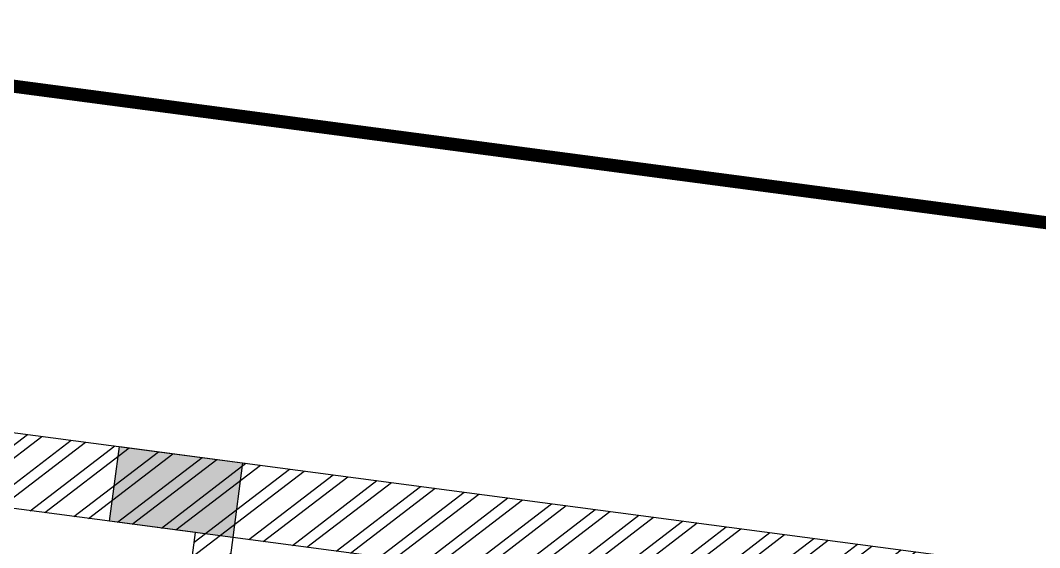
# Model space of a CAD drawing. Header units: millimetres. Extents: x -179928 to 528275, y -469666 to 511935.
# Drawn here: x 103849 to 106965, y 103395 to 105007 of the extents above; entities that cross this region are included whole.
import ezdxf

# ---------------------------------------------------------------- set-up
doc = ezdxf.new("R2010")
doc.units = ezdxf.units.MM
doc.linetypes.add('DASHED', pattern=[0.75, 0.5, -0.25])
for name, color, linetype in [('ad-Column', 3, 'Continuous'), ('ad-Column Hatch', 125, 'Continuous'), ('ad-Plinth', 8, 'Continuous'), ('ad-Primary Roof', 5, 'Continuous'), ('ad-Wall', 240, 'Continuous'), ('ad-Wall hatch', 8, 'Continuous')]:
    doc.layers.add(name, color=color, linetype=linetype)

# ---------------------------------------------------------------- blocks, each defined once
blk = doc.blocks.new('zw$42B5')
at = {"layer": 'ad-Wall hatch', "transparency": 33554610}
h = blk.add_hatch(dxfattribs=at)
h.set_pattern_fill('ANSI32', color=256, scale=10)
h.set_pattern_definition([(45, (-1040635.14, 674820.02), (-67.351921, 67.351921), []), (45, (-1040590.24, 674820.02), (-67.351921, 67.351921), [])])
h.paths.add_polyline_path([(12120, 13620), (12120, 10220), (11890, 10220), (11890, 13390), (7240, 13390), (7240, 8645), (4245, 8645), (4245, 8875), (4445, 8875), (4445, 9370), (4560, 9370), (4560, 8760), (7010, 8760), (7010, 10500), (6360, 10500), (6360, 10615), (7010, 10615), (7010, 13390), (4560, 13390), (4560, 10615), (5560, 10615), (5560, 10500), (4445, 10500), (4445, 13390), (230, 13390), (230, 8875), (3345, 8875), (3345, 8645), (3060, 8645), (3060, 4745), (3345, 4745), (3345, 4515), (230, 4515), (230, 230), (4995, 230), (4995, 3130), (6060, 3130), (6060, 3015), (5110, 3015), (5110, 230), (8310, 230), (8310, 3015), (6860, 3015), (6860, 3130), (8310, 3130), (8310, 4630), (5110, 4630), (5110, 3930), (4995, 3930), (4995, 4515), (4245, 4515), (4245, 4745), (8540, 4745), (8540, 230), (9240, 230), (9240, 0), (0, 0), (0, 4745), (2830, 4745), (2830, 8645), (0, 8645), (0, 13620)])
at = {"layer": 'ad-Wall'}
for points in [[(7240, 13390), (7240, 8645), (4245, 8645), (4245, 8875), (4445, 8875), (4445, 9370), (4560, 9370), (4560, 8760), (7010, 8760), (7010, 10500), (6360, 10500), (6360, 10615), (7010, 10615), (7010, 13390), (4560, 13390), (4560, 10615), (5560, 10615), (5560, 10500), (4445, 10500), (4445, 13390), (230, 13390)], [(0, 0), (0, 4745), (2830, 4745), (2830, 8645), (0, 8645), (0, 13620), (12120, 13620)]]:
    blk.add_lwpolyline(points, dxfattribs=at)
blk = doc.blocks.new('1625E_Roof Plan')
at = {"layer": 'ad-Primary Roof', "linetype": 'DASHED', "ltscale": 2, "const_width": 40}
blk.add_lwpolyline([(12570, 14670), (2380, 14670), (7475, 9770)], close=True, dxfattribs=at)
blk = doc.blocks.new('zw$6AA0')
at = {"layer": 'ad-Column Hatch', "transparency": 33554687}
h = blk.add_hatch(color=256, dxfattribs=at)
h.dxf.hatch_style = 1
h.paths.add_polyline_path([(0, -230), (380, -230), (380, 0), (0, 0)])
at = {"layer": 'ad-Column'}
blk.add_lwpolyline([(0, -230), (380, -230), (380, 0), (0, 0)], close=True, dxfattribs=at)
blk = doc.blocks.new('1625E_Columns')
at = {"layer": 'ad-Column', "xscale": -1, "rotation": 359.9999999999997}
blk.add_blockref('zw$6AA0', (4560, 13620), dxfattribs=at)
blk = doc.blocks.new('1625_East Villa')
at = {"layer": 'ad-Wall'}
blk.add_blockref('zw$42B5', (0, 0), dxfattribs=at)
blk.add_blockref('1625E_Roof Plan', (0, 0))
blk.add_blockref('1625E_Columns', (0, 0))
blk = doc.blocks.new("All Plot's Villa Plans")
at = {"ltscale": 5, "rotation": 352.4703876422526}
blk.add_blockref('1625_East Villa', (98223.1, 90749.5), dxfattribs=at)
blk = doc.blocks.new('A$C92fa9908')
at = {"layer": 'ad-Plinth', "ltscale": 5}
blk.add_lwpolyline([(0, 13620), (12120, 13620), (12120, 0), (0, 0), (0, 4745), (2830, 4745), (2830, 8645), (0, 8645)], close=True, dxfattribs=at)
blk = doc.blocks.new('zw$C194')
at = {"layer": 'ad-Plinth', "ltscale": 5, "rotation": 352.4703876422698}
blk.add_blockref('A$C92fa9908', (-93615.8, -338009.3), dxfattribs=at)
blk = doc.blocks.new("Villa's Boundary")
at = {"ltscale": 5}
blk.add_blockref('zw$C194', (191838.8, 428758.8), dxfattribs=at)

msp = doc.modelspace()

# ---------------------------------------------------------------- block references
at = {"ltscale": 5}
msp.add_blockref("Villa's Boundary", (0, 0), dxfattribs=at)

# ---------------------------------------------------------------- next in the draw order: block references
msp.add_blockref("All Plot's Villa Plans", (0, 0), dxfattribs=at)

doc.saveas('drawing.dxf')
